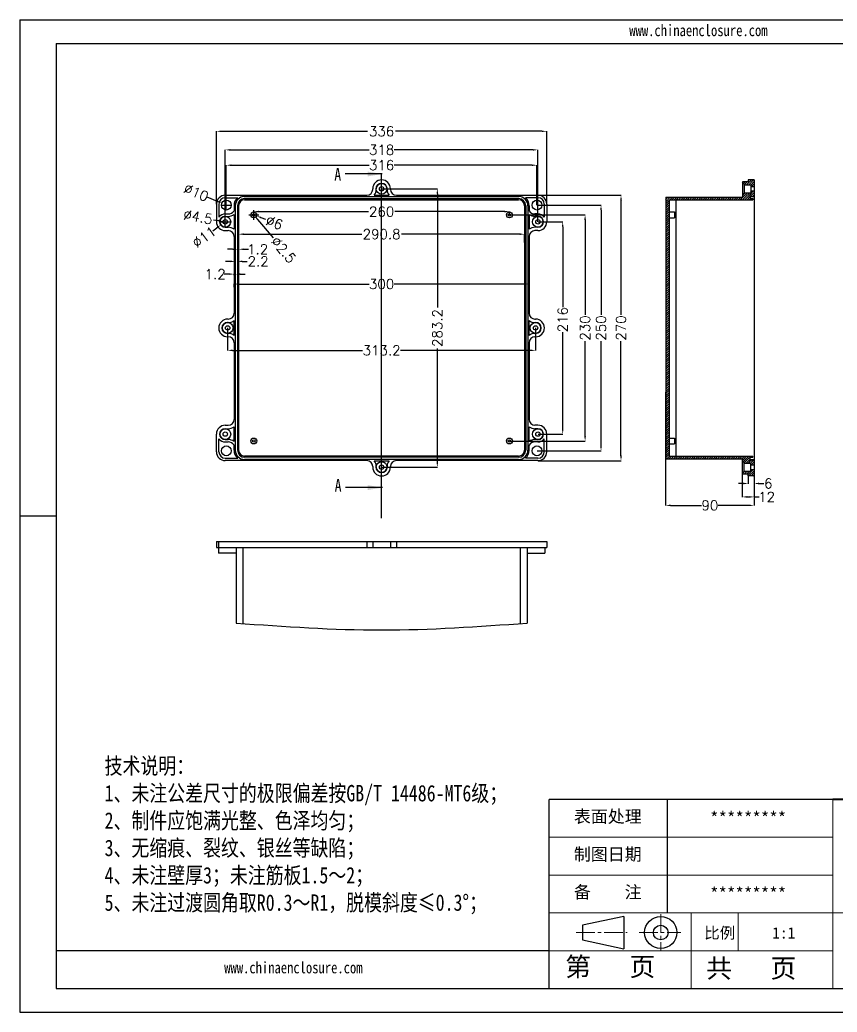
# Model space of a CAD drawing. Header units: inches. Extents: x -910 to 1772, y 1101 to 2111.
# Drawn here: x 345 to 1176, y 1101 to 2111 of the extents above; entities that cross this region are included whole.
import ezdxf

# ---------------------------------------------------------------- set-up
doc = ezdxf.new("R2010")
doc.units = ezdxf.units.IN
doc.linetypes.add('CENTER2', pattern=[28.575, 19.05, -3.175, 3.175, -3.175])
doc.layers.add('文字', color=81, linetype='Continuous')
for name, color, linetype, lineweight in [('粗实线', 7, 'Continuous', 30), ('细实线', 3, 'Continuous', 9), ('细点划线', 2, 'CENTER2', 9)]:
    doc.layers.add(name, color=color, linetype=linetype, lineweight=lineweight)
doc.styles.get("Standard").update_dxf_attribs({"font": 'txt', "bigfont": 'gbcbig.shx'})
doc.styles.add('宋体', font='', dxfattribs={"width": 0.8, "height": 3.5})
doc.styles.get('宋体').set_extended_font_data('SimSun')
doc.dimstyles.new('10', dxfattribs={"dimtxt": 10, "dimasz": 5, "dimexe": 0.18, "dimexo": 0.0625, "dimgap": 1, "dimtad": 0, "dimzin": 9, "dimdsep": 46, "dimtxsty": 'Standard', "dimcen": 5, "dimclrd": 3, "dimclre": 3, "dimadec": 0, "dimazin": 2, "dimtfac": 1, "dimtofl": 0, "dimtmove": 0, "dimatfit": 3, "dimfxl": 0, "dimtolj": 1, "dimtzin": 0, "dimarcsym": 0})
doc.dimstyles.new('25', dxfattribs={"dimtxt": 25, "dimasz": 15, "dimexe": 0.18, "dimexo": 0.0625, "dimgap": 5, "dimtad": 0, "dimzin": 12, "dimdsep": 46, "dimtxsty": 'Standard', "dimcen": 5, "dimadec": 0, "dimazin": 0, "dimtfac": 1, "dimtofl": 0, "dimtmove": 0, "dimatfit": 3, "dimfxl": 0, "dimtolj": 1, "dimtzin": 0, "dimarcsym": 0})
pattern_1 = [(45, (27.7559, 0), (-1.122532, 1.122532), [])]

# ---------------------------------------------------------------- blocks, each defined once
blk = doc.blocks.new('*D100')
at = {"color": 3, "lineweight": -2, "transparency": 16777216}
for p, q in [((544.5, 1923.2), (544.5, 1997.4)), ((549.5, 1997.2), (698.2, 1997.2)), ((875.5, 1997.2), (726.8, 1997.2)), ((880.5, 1923.2), (880.5, 1997.4))]:
    blk.add_line(p, q, dxfattribs=at)
at = {"color": 3, "transparency": 16777216}
for points in [[(549.5, 1998), (549.5, 1996.4), (544.5, 1997.2)], [(875.5, 1998), (875.5, 1996.4), (880.5, 1997.2)]]:
    blk.add_solid(points, dxfattribs=at)
at = {"layer": 'Defpoints', "color": 0, "transparency": 16777216}
for p in [(880.5, 1997.2), (544.5, 1923.1), (880.5, 1923.1)]:
    blk.add_point(p, dxfattribs=at)
at = {"color": 0, "transparency": 16777216, "insert": (712.5, 1997.2), "char_height": 10, "attachment_point": 5}
blk.add_mtext('\\A1;336', dxfattribs=at)
blk = doc.blocks.new('*D101')
at = {"color": 3, "lineweight": -2, "transparency": 16777216}
for p, q in [((554.5, 1922.2), (554.5, 1962.9)), ((559.5, 1962.7), (699.8, 1962.7)), ((865.5, 1962.7), (725.2, 1962.7)), ((870.5, 1922.2), (870.5, 1962.9))]:
    blk.add_line(p, q, dxfattribs=at)
at = {"color": 3, "transparency": 16777216}
for points in [[(559.5, 1963.5), (559.5, 1961.9), (554.5, 1962.7)], [(865.5, 1963.5), (865.5, 1961.9), (870.5, 1962.7)]]:
    blk.add_solid(points, dxfattribs=at)
at = {"layer": 'Defpoints', "color": 0, "transparency": 16777216}
for p in [(870.5, 1962.7), (554.5, 1922.1), (870.5, 1922.1)]:
    blk.add_point(p, dxfattribs=at)
at = {"color": 0, "transparency": 16777216, "insert": (712.5, 1962.7), "char_height": 10, "attachment_point": 5}
blk.add_mtext('\\A1;316', dxfattribs=at)
blk = doc.blocks.new('*D102')
at = {"color": 3, "lineweight": -2, "transparency": 16777216}
for p, q in [((553.5, 1905.2), (553.5, 1978.5)), ((558.5, 1978.3), (699.8, 1978.3)), ((866.5, 1978.3), (725.2, 1978.3)), ((871.5, 1905.2), (871.5, 1978.5))]:
    blk.add_line(p, q, dxfattribs=at)
at = {"color": 3, "transparency": 16777216}
for points in [[(558.5, 1979.1), (558.5, 1977.5), (553.5, 1978.3)], [(866.5, 1979.1), (866.5, 1977.5), (871.5, 1978.3)]]:
    blk.add_solid(points, dxfattribs=at)
at = {"layer": 'Defpoints', "color": 0, "transparency": 16777216}
for p in [(553.5, 1978.3), (553.5, 1905.1), (871.5, 1905.1)]:
    blk.add_point(p, dxfattribs=at)
at = {"color": 0, "transparency": 16777216, "insert": (712.5, 1978.3), "char_height": 10, "attachment_point": 5}
blk.add_mtext('\\A1;318', dxfattribs=at)
blk = doc.blocks.new('*D103')
at = {"color": 3, "lineweight": -2, "transparency": 16777216}
for p, q in [((582.5, 1912.2), (582.5, 1915.7)), ((587.5, 1915.5), (699, 1915.5)), ((837.5, 1915.5), (726, 1915.5)), ((842.5, 1912.2), (842.5, 1915.7))]:
    blk.add_line(p, q, dxfattribs=at)
at = {"color": 3, "transparency": 16777216}
for points in [[(587.5, 1916.4), (587.5, 1914.7), (582.5, 1915.5)], [(837.5, 1916.4), (837.5, 1914.7), (842.5, 1915.5)]]:
    blk.add_solid(points, dxfattribs=at)
at = {"layer": 'Defpoints', "color": 0, "transparency": 16777216}
for p in [(582.5, 1912.1), (842.5, 1915.5), (842.5, 1912.1)]:
    blk.add_point(p, dxfattribs=at)
at = {"color": 0, "transparency": 16777216, "insert": (712.5, 1915.5), "char_height": 10, "attachment_point": 5}
blk.add_mtext('\\A1;260', dxfattribs=at)
blk = doc.blocks.new('*D104')
at = {"color": 3, "lineweight": -2, "transparency": 16777216}
for p, q in [((567.1, 1879.4), (567.1, 1892.7)), ((572.1, 1892.5), (692.3, 1892.5)), ((852.9, 1892.5), (732.7, 1892.5)), ((857.9, 1884.2), (857.9, 1892.7))]:
    blk.add_line(p, q, dxfattribs=at)
at = {"color": 3, "transparency": 16777216}
for points in [[(572.1, 1893.4), (572.1, 1891.7), (567.1, 1892.5)], [(852.9, 1893.4), (852.9, 1891.7), (857.9, 1892.5)]]:
    blk.add_solid(points, dxfattribs=at)
at = {"layer": 'Defpoints', "color": 0, "transparency": 16777216}
for p in [(567.1, 1892.5), (567.1, 1879.4), (857.9, 1884.1)]:
    blk.add_point(p, dxfattribs=at)
at = {"color": 0, "transparency": 16777216, "insert": (712.5, 1892.5), "char_height": 10, "attachment_point": 5}
blk.add_mtext('\\A1;290.8', dxfattribs=at)
blk = doc.blocks.new('*D105')
at = {"color": 3, "lineweight": -2, "transparency": 16777216}
for p, q in [((560.9, 1877.2), (555.9, 1877.2)), ((565.9, 1876.9), (565.9, 1877.4)), ((567.1, 1876.9), (567.1, 1877.4)), ((572.1, 1877.2), (577.1, 1877.2))]:
    blk.add_line(p, q, dxfattribs=at)
at = {"color": 3, "transparency": 16777216}
for points in [[(560.9, 1878), (560.9, 1876.4), (565.9, 1877.2)], [(572.1, 1878), (572.1, 1876.4), (567.1, 1877.2)]]:
    blk.add_solid(points, dxfattribs=at)
at = {"layer": 'Defpoints', "color": 0, "transparency": 16777216}
for p in [(565.9, 1876.9), (567.1, 1877.2), (567.1, 1876.9)]:
    blk.add_point(p, dxfattribs=at)
at = {"color": 0, "transparency": 16777216, "insert": (586.4, 1877.2), "char_height": 10, "attachment_point": 5}
blk.add_mtext('\\A1;1.2', dxfattribs=at)
blk = doc.blocks.new('*D107')
at = {"color": 3, "lineweight": -2, "transparency": 16777216}
for p, q in [((558.7, 1864.9), (553.7, 1864.9)), ((563.7, 1864.9), (563.7, 1864.7)), ((565.9, 1864.9), (565.9, 1864.7)), ((570.9, 1864.9), (575.9, 1864.9))]:
    blk.add_line(p, q, dxfattribs=at)
at = {"color": 3, "transparency": 16777216}
for points in [[(558.7, 1865.7), (558.7, 1864), (563.7, 1864.9)], [(570.9, 1865.7), (570.9, 1864), (565.9, 1864.9)]]:
    blk.add_solid(points, dxfattribs=at)
at = {"layer": 'Defpoints', "color": 0, "transparency": 16777216}
for p in [(563.7, 1865), (565.9, 1865), (565.9, 1864.9)]:
    blk.add_point(p, dxfattribs=at)
at = {"color": 0, "transparency": 16777216, "insert": (586.9, 1864.9), "char_height": 10, "attachment_point": 5}
blk.add_mtext('\\A1;2.2', dxfattribs=at)
blk = doc.blocks.new('*D108')
at = {"color": 3, "lineweight": -2, "transparency": 16777216}
for p, q in [((557.5, 1851.9), (552.5, 1851.9)), ((562.5, 1851), (562.5, 1852.1)), ((563.7, 1851), (563.7, 1852.1)), ((568.7, 1851.9), (573.7, 1851.9))]:
    blk.add_line(p, q, dxfattribs=at)
at = {"color": 3, "transparency": 16777216}
for points in [[(557.5, 1852.7), (557.5, 1851.1), (562.5, 1851.9)], [(568.7, 1852.7), (568.7, 1851.1), (563.7, 1851.9)]]:
    blk.add_solid(points, dxfattribs=at)
at = {"layer": 'Defpoints', "color": 0, "transparency": 16777216}
for p in [(562.5, 1851.9), (562.5, 1851), (563.7, 1851)]:
    blk.add_point(p, dxfattribs=at)
at = {"color": 0, "transparency": 16777216, "insert": (543.2, 1851.9), "char_height": 10, "attachment_point": 5}
blk.add_mtext('\\A1;1.2', dxfattribs=at)
blk = doc.blocks.new('*D109')
at = {"color": 3, "lineweight": -2, "transparency": 16777216}
for p, q in [((562.5, 1838.7), (562.5, 1842)), ((567.5, 1841.8), (699.8, 1841.8)), ((857.5, 1841.8), (725.2, 1841.8)), ((862.5, 1838.7), (862.5, 1842))]:
    blk.add_line(p, q, dxfattribs=at)
at = {"color": 3, "transparency": 16777216}
for points in [[(567.5, 1842.6), (567.5, 1840.9), (562.5, 1841.8)], [(857.5, 1842.6), (857.5, 1840.9), (862.5, 1841.8)]]:
    blk.add_solid(points, dxfattribs=at)
at = {"layer": 'Defpoints', "color": 0, "transparency": 16777216}
for p in [(562.5, 1838.6), (862.5, 1841.8), (862.5, 1838.6)]:
    blk.add_point(p, dxfattribs=at)
at = {"color": 0, "transparency": 16777216, "insert": (712.5, 1841.8), "char_height": 10, "attachment_point": 5}
blk.add_mtext('\\A1;300', dxfattribs=at)
blk = doc.blocks.new('*D110')
at = {"color": 3, "lineweight": -2, "transparency": 16777216}
for p, q in [((555.9, 1797.1), (555.9, 1774.2)), ((869.1, 1797.1), (869.1, 1774.2)), ((560.9, 1774.3), (693.2, 1774.3)), ((864.1, 1774.3), (731.8, 1774.3))]:
    blk.add_line(p, q, dxfattribs=at)
at = {"color": 3, "transparency": 16777216}
for points in [[(560.9, 1775.2), (560.9, 1773.5), (555.9, 1774.3)], [(864.1, 1775.2), (864.1, 1773.5), (869.1, 1774.3)]]:
    blk.add_solid(points, dxfattribs=at)
at = {"layer": 'Defpoints', "color": 0, "transparency": 16777216}
for p in [(555.9, 1797.1), (869.1, 1797.1), (555.9, 1774.3)]:
    blk.add_point(p, dxfattribs=at)
at = {"color": 0, "transparency": 16777216, "insert": (712.5, 1774.3), "char_height": 10, "attachment_point": 5}
blk.add_mtext('\\A1;313.2', dxfattribs=at)
blk = doc.blocks.new('*D111')
at = {"color": 3, "lineweight": -2, "transparency": 16777216}
for p, q in [((712.6, 1938.7), (769.3, 1938.7)), ((769.2, 1933.7), (769.2, 1818.1)), ((769.2, 1660.5), (769.2, 1776.1)), ((712.6, 1655.5), (769.3, 1655.5))]:
    blk.add_line(p, q, dxfattribs=at)
at = {"color": 3, "transparency": 16777216}
for points in [[(768.3, 1933.7), (770, 1933.7), (769.2, 1938.7)], [(768.3, 1660.5), (770, 1660.5), (769.2, 1655.5)]]:
    blk.add_solid(points, dxfattribs=at)
at = {"layer": 'Defpoints', "color": 0, "transparency": 16777216}
for p in [(712.5, 1938.7), (712.5, 1655.5), (769.2, 1655.5)]:
    blk.add_point(p, dxfattribs=at)
at = {"color": 0, "transparency": 16777216, "insert": (769.2, 1797.1), "char_height": 10, "attachment_point": 5, "rotation": 90}
blk.add_mtext('\\A1;283.2', dxfattribs=at)
blk = doc.blocks.new('*D112')
at = {"color": 3, "lineweight": -2, "transparency": 16777216}
for p, q in [((870.1, 1932.1), (956.2, 1932.1)), ((956, 1927.1), (956, 1810.6)), ((956, 1667.1), (956, 1783.6)), ((871.6, 1662.1), (956.2, 1662.1))]:
    blk.add_line(p, q, dxfattribs=at)
at = {"color": 3, "transparency": 16777216}
for points in [[(955.2, 1927.1), (956.9, 1927.1), (956, 1932.1)], [(955.2, 1667.1), (956.9, 1667.1), (956, 1662.1)]]:
    blk.add_solid(points, dxfattribs=at)
at = {"layer": 'Defpoints', "color": 0, "transparency": 16777216}
for p in [(870, 1932.1), (956, 1932.1), (871.5, 1662.1)]:
    blk.add_point(p, dxfattribs=at)
at = {"color": 0, "transparency": 16777216, "insert": (956, 1797.1), "char_height": 10, "attachment_point": 5, "rotation": 90}
blk.add_mtext('\\A1;270', dxfattribs=at)
blk = doc.blocks.new('*D113')
at = {"color": 3, "lineweight": -2, "transparency": 16777216}
for p, q in [((871.6, 1905.1), (896.9, 1905.1)), ((896.7, 1900.1), (896.7, 1818.3)), ((896.7, 1694.1), (896.7, 1793)), ((871.6, 1689.1), (896.9, 1689.1))]:
    blk.add_line(p, q, dxfattribs=at)
at = {"color": 3, "transparency": 16777216}
for points in [[(895.9, 1900.1), (897.5, 1900.1), (896.7, 1905.1)], [(895.9, 1694.1), (897.5, 1694.1), (896.7, 1689.1)]]:
    blk.add_solid(points, dxfattribs=at)
at = {"layer": 'Defpoints', "color": 0, "transparency": 16777216}
for p in [(871.5, 1905.1), (896.7, 1905.1), (871.5, 1689.1)]:
    blk.add_point(p, dxfattribs=at)
at = {"color": 0, "transparency": 16777216, "insert": (896.7, 1805.6), "char_height": 10, "attachment_point": 5, "rotation": 90}
blk.add_mtext('\\A1;216', dxfattribs=at)
blk = doc.blocks.new('*D114')
at = {"color": 3, "lineweight": -2, "transparency": 16777216}
for p, q in [((842.6, 1912.1), (919.6, 1912.1)), ((919.5, 1907.1), (919.5, 1810.6)), ((919.5, 1687.1), (919.5, 1783.6)), ((842.6, 1682.1), (919.6, 1682.1))]:
    blk.add_line(p, q, dxfattribs=at)
at = {"color": 3, "transparency": 16777216}
for points in [[(918.6, 1907.1), (920.3, 1907.1), (919.5, 1912.1)], [(918.6, 1687.1), (920.3, 1687.1), (919.5, 1682.1)]]:
    blk.add_solid(points, dxfattribs=at)
at = {"layer": 'Defpoints', "color": 0, "transparency": 16777216}
for p in [(842.5, 1912.1), (842.5, 1682.1), (919.5, 1682.1)]:
    blk.add_point(p, dxfattribs=at)
at = {"color": 0, "transparency": 16777216, "insert": (919.5, 1797.1), "char_height": 10, "attachment_point": 5, "rotation": 90}
blk.add_mtext('\\A1;230', dxfattribs=at)
blk = doc.blocks.new('*D115')
at = {"color": 3, "lineweight": -2, "transparency": 16777216}
for p, q in [((870.6, 1922.1), (935.8, 1922.1)), ((935.7, 1917.1), (935.7, 1810.6)), ((935.7, 1677.1), (935.7, 1783.6)), ((870.6, 1672.1), (935.8, 1672.1))]:
    blk.add_line(p, q, dxfattribs=at)
at = {"color": 3, "transparency": 16777216}
for points in [[(934.8, 1917.1), (936.5, 1917.1), (935.7, 1922.1)], [(934.8, 1677.1), (936.5, 1677.1), (935.7, 1672.1)]]:
    blk.add_solid(points, dxfattribs=at)
at = {"layer": 'Defpoints', "color": 0, "transparency": 16777216}
for p in [(870.5, 1922.1), (870.5, 1672.1), (935.7, 1672.1)]:
    blk.add_point(p, dxfattribs=at)
at = {"color": 0, "transparency": 16777216, "insert": (935.7, 1797.1), "char_height": 10, "attachment_point": 5, "rotation": 90}
blk.add_mtext('\\A1;250', dxfattribs=at)
blk = doc.blocks.new('*D116')
at = {"color": 3, "lineweight": -2, "transparency": 16777216}
for p, q in [((1001.4, 1731.9), (1001.4, 1616.4)), ((1091.4, 1731.9), (1091.4, 1616.4)), ((1006.4, 1616.6), (1037.9, 1616.6)), ((1086.4, 1616.6), (1054.9, 1616.6))]:
    blk.add_line(p, q, dxfattribs=at)
at = {"color": 3, "transparency": 16777216}
for points in [[(1006.4, 1617.4), (1006.4, 1615.8), (1001.4, 1616.6)], [(1086.4, 1617.4), (1086.4, 1615.8), (1091.4, 1616.6)]]:
    blk.add_solid(points, dxfattribs=at)
at = {"layer": 'Defpoints', "color": 0, "transparency": 16777216}
for p in [(1001.4, 1732), (1091.4, 1732), (1091.4, 1616.6)]:
    blk.add_point(p, dxfattribs=at)
at = {"color": 0, "transparency": 16777216, "insert": (1046.4, 1616.6), "char_height": 10, "attachment_point": 5}
blk.add_mtext('\\A1;90', dxfattribs=at)
blk = doc.blocks.new('*D117')
at = {"color": 3, "lineweight": -2, "transparency": 16777216}
for p, q in [((1085.4, 1646.5), (1085.4, 1638.7)), ((1091.4, 1648.3), (1091.4, 1638.7)), ((1080.4, 1638.9), (1075.4, 1638.9)), ((1096.4, 1638.9), (1101.4, 1638.9))]:
    blk.add_line(p, q, dxfattribs=at)
at = {"color": 3, "transparency": 16777216}
for points in [[(1080.4, 1639.7), (1080.4, 1638), (1085.4, 1638.9)], [(1096.4, 1639.7), (1096.4, 1638), (1091.4, 1638.9)]]:
    blk.add_solid(points, dxfattribs=at)
at = {"layer": 'Defpoints', "color": 0, "transparency": 16777216}
for p in [(1085.4, 1646.5), (1091.4, 1648.4), (1091.4, 1638.9)]:
    blk.add_point(p, dxfattribs=at)
at = {"color": 0, "transparency": 16777216, "insert": (1105.8, 1638.9), "char_height": 10, "attachment_point": 5}
blk.add_mtext('\\A1;6', dxfattribs=at)
blk = doc.blocks.new('*D118')
at = {"color": 3, "lineweight": -2, "transparency": 16777216}
for p, q in [((1079.4, 1652.1), (1079.4, 1625.1)), ((1091.4, 1635.5), (1091.4, 1625.1)), ((1084.4, 1625.2), (1086.4, 1625.2)), ((1091.4, 1625.2), (1096.4, 1625.2))]:
    blk.add_line(p, q, dxfattribs=at)
at = {"color": 3, "transparency": 16777216}
for points in [[(1084.4, 1626.1), (1084.4, 1624.4), (1079.4, 1625.2)], [(1086.4, 1626.1), (1086.4, 1624.4), (1091.4, 1625.2)]]:
    blk.add_solid(points, dxfattribs=at)
at = {"layer": 'Defpoints', "color": 0, "transparency": 16777216}
for p in [(1079.4, 1652.2), (1091.4, 1635.6), (1091.4, 1625.2)]:
    blk.add_point(p, dxfattribs=at)
at = {"color": 0, "transparency": 16777216, "insert": (1104.1, 1625.2), "char_height": 10, "attachment_point": 5}
blk.add_mtext('\\A1;12', dxfattribs=at)
blk = doc.blocks.new('*D119')
at = {"color": 3, "lineweight": -2, "transparency": 16777216}
for p, q in [((577.5, 1912.1), (587.5, 1912.1)), ((582.5, 1907.1), (582.5, 1917.1)), ((594.7, 1907.6), (590, 1909.3))]:
    blk.add_line(p, q, dxfattribs=at)
at = {"color": 3, "transparency": 16777216}
blk.add_solid([(590.3, 1910.1), (589.7, 1908.6), (585.3, 1911.1)], dxfattribs=at)
at = {"layer": 'Defpoints', "color": 0, "transparency": 16777216}
for p in [(579.7, 1913.2), (585.3, 1911.1)]:
    blk.add_point(p, dxfattribs=at)
at = {"color": 0, "transparency": 16777216, "insert": (603.4, 1904.3), "char_height": 10, "attachment_point": 5, "rotation": 339.5844}
blk.add_mtext('\\A1;∅6', dxfattribs=at)
blk = doc.blocks.new('*D120')
at = {"color": 3, "lineweight": -2, "transparency": 16777216}
for p, q in [((577.5, 1912.1), (587.5, 1912.1)), ((582.5, 1907.1), (582.5, 1917.1)), ((602.4, 1888.8), (586.5, 1907.4))]:
    blk.add_line(p, q, dxfattribs=at)
at = {"color": 3, "transparency": 16777216}
blk.add_solid([(587.2, 1907.9), (585.9, 1906.8), (583.3, 1911.2)], dxfattribs=at)
at = {"layer": 'Defpoints', "color": 0, "transparency": 16777216}
for p in [(581.7, 1913.1), (583.3, 1911.2)]:
    blk.add_point(p, dxfattribs=at)
at = {"color": 0, "transparency": 16777216, "insert": (612.7, 1876.6), "char_height": 10, "attachment_point": 5, "rotation": 310.388}
blk.add_mtext('\\A1;∅2.5', dxfattribs=at)
blk = doc.blocks.new('*D121')
at = {"color": 3, "lineweight": -2, "transparency": 16777216}
for p, q in [((553.5, 1900.1), (553.5, 1910.1)), ((541.4, 1907.3), (546.4, 1906.4)), ((548.5, 1905.1), (558.5, 1905.1))]:
    blk.add_line(p, q, dxfattribs=at)
at = {"color": 3, "transparency": 16777216}
blk.add_solid([(546.5, 1907.2), (546.2, 1905.6), (551.3, 1905.5)], dxfattribs=at)
at = {"layer": 'Defpoints', "color": 0, "transparency": 16777216}
for p in [(551.3, 1905.5), (555.7, 1904.7)]:
    blk.add_point(p, dxfattribs=at)
at = {"color": 0, "transparency": 16777216, "insert": (525.7, 1910.1), "char_height": 10, "attachment_point": 5, "rotation": 349.7756}
blk.add_mtext('\\A1;∅4.5', dxfattribs=at)
blk = doc.blocks.new('*D122')
at = {"color": 3, "lineweight": -2, "transparency": 16777216}
for p, q in [((553.5, 1900.1), (553.5, 1910.1)), ((540.9, 1896), (545, 1899)), ((548.5, 1905.1), (558.5, 1905.1))]:
    blk.add_line(p, q, dxfattribs=at)
at = {"color": 3, "transparency": 16777216}
blk.add_solid([(544.5, 1899.7), (545.5, 1898.3), (549, 1901.9)], dxfattribs=at)
at = {"layer": 'Defpoints', "color": 0, "transparency": 16777216}
for p in [(558, 1908.4), (549, 1901.9)]:
    blk.add_point(p, dxfattribs=at)
at = {"color": 0, "transparency": 16777216, "insert": (532, 1889.6), "char_height": 10, "attachment_point": 5, "rotation": 35.8774}
blk.add_mtext('\\A1;∅11', dxfattribs=at)
blk = doc.blocks.new('*D123')
at = {"color": 3, "lineweight": -2, "transparency": 16777216}
for p, q in [((534.8, 1930.4), (545.3, 1926)), ((549.5, 1922.1), (559.5, 1922.1)), ((554.5, 1917.1), (554.5, 1927.1))]:
    blk.add_line(p, q, dxfattribs=at)
at = {"color": 3, "transparency": 16777216}
blk.add_solid([(545.6, 1926.8), (545, 1925.2), (549.9, 1924.1)], dxfattribs=at)
at = {"layer": 'Defpoints', "color": 0, "transparency": 16777216}
for p in [(549.9, 1924.1), (559.1, 1920.2)]:
    blk.add_point(p, dxfattribs=at)
at = {"color": 0, "transparency": 16777216, "insert": (523.9, 1935), "char_height": 10, "attachment_point": 5, "rotation": 337.1868}
blk.add_mtext('\\A1;∅10', dxfattribs=at)

msp = doc.modelspace()

# ---------------------------------------------------------------- hatches: boundary and pattern name
h = msp.add_hatch()
h.set_pattern_fill('ANSI31', color=4, scale=0.5)
h.set_pattern_definition(pattern_1)
h.paths.add_polyline_path([(1085.445, 1664.128), (1079.445, 1664.128), (1079.445, 1660.528), (1081.445, 1660.528), (1081.445, 1659.528), (1087.945, 1659.528), (1087.945, 1657.778), (1091.445, 1657.778), (1091.445, 1662.128), (1085.445, 1662.128)])
h.paths.add_polyline_path([(1091.445, 1653.278), (1087.945, 1653.278), (1087.945, 1651.528), (1081.445, 1651.528), (1081.445, 1650.528), (1079.445, 1650.528), (1079.445, 1648.528), (1085.445, 1648.528), (1085.445, 1646.528), (1091.445, 1646.528)])
h.paths.add_polyline_path([(1091.445, 1947.728), (1085.445, 1947.728), (1085.445, 1945.728), (1079.445, 1945.728), (1079.445, 1943.728), (1081.445, 1943.728), (1081.445, 1942.728), (1087.945, 1942.728), (1087.945, 1940.978), (1091.445, 1940.978)])
h.paths.add_polyline_path([(1091.445, 1936.478), (1087.945, 1936.478), (1087.945, 1934.728), (1081.445, 1934.728), (1081.445, 1933.728), (1079.445, 1933.728), (1079.445, 1930.128), (1085.445, 1930.128), (1085.445, 1932.128), (1091.445, 1932.128)])
h = msp.add_hatch()
h.set_pattern_fill('ANSI31', color=4, scale=0.5)
h.set_pattern_definition(pattern_1)
h.paths.add_polyline_path([(1087.445, 1665.528), (1089.945, 1665.528), (1089.945, 1666.728), (1004.945, 1666.728), (1004.945, 1927.528), (1089.945, 1927.528), (1089.945, 1928.728), (1087.445, 1928.728), (1087.445, 1930.928), (1091.445, 1930.928), (1091.445, 1932.128), (1085.445, 1932.128), (1085.445, 1930.128), (1001.445, 1930.128), (1001.445, 1886.128), (1001.645, 1886.128), (1001.645, 1811.128), (1001.445, 1664.128), (1085.445, 1664.128), (1085.445, 1662.128), (1091.445, 1662.128), (1091.445, 1663.328), (1087.445, 1663.328)])

# ---------------------------------------------------------------- linework, layer by layer
for p, q in [((344.535, 2110.604), (1772.388, 2110.604)), ((344.535, 2110.604), (344.535, 1101.011)), ((381.482, 2086.566), (1748.35, 2086.566)), ((381.482, 2086.566), (381.482, 1125.049)), ((703.499, 1938.128), (703.499, 1938.728)), ((706.999, 1938.128), (706.999, 1938.728)), ((717.999, 1938.728), (717.999, 1938.128)), ((721.499, 1938.728), (721.499, 1938.128)), ((1085.445, 1945.728), (1079.445, 1945.728)), ((1079.445, 1945.728), (1079.445, 1930.128)), ((1081.445, 1943.728), (1079.445, 1943.728)), ((1081.445, 1943.728), (1081.445, 1933.728)), ((1081.445, 1942.728), (1087.945, 1942.728)), ((1091.445, 1947.728), (1085.445, 1947.728)), ((1085.445, 1947.728), (1085.445, 1945.728)), ((1087.945, 1942.728), (1087.945, 1934.728)), ((1087.945, 1940.978), (1091.445, 1940.978)), ((1091.445, 1947.728), (1091.445, 1646.528)), ((553.499, 1932.128), (697.499, 1932.128)), ((553.499, 1929.628), (566.107, 1929.628)), ((573.099, 1930.928), (851.899, 1930.928)), ((573.099, 1928.728), (851.899, 1928.728)), ((704.945, 1932.228), (720.053, 1932.228)), ((727.499, 1932.128), (871.499, 1932.128)), ((871.499, 1929.628), (858.89, 1929.628)), ((868.479, 1932.128), (871.499, 1932.128)), ((1001.445, 1930.128), (1001.445, 1664.128)), ((1001.445, 1930.128), (1079.445, 1930.128)), ((1081.445, 1933.728), (1079.445, 1933.728)), ((1081.445, 1934.728), (1087.945, 1934.728)), ((1087.445, 1930.928), (1087.445, 1928.728)), ((1087.445, 1930.928), (1091.445, 1930.928)), ((1087.445, 1930.928), (1091.445, 1930.928)), ((1087.445, 1928.728), (1089.945, 1928.728)), ((1087.445, 1928.728), (1089.945, 1928.728)), ((1087.945, 1936.478), (1091.445, 1936.478)), ((1089.945, 1928.728), (1089.945, 1927.528)), ((544.499, 1923.128), (544.499, 1905.128)), ((546.999, 1923.128), (546.999, 1909.792)), ((562.399, 1921.528), (562.399, 1916.362)), ((563.699, 1921.528), (563.699, 1672.728)), ((565.899, 1921.528), (565.899, 1672.728)), ((567.099, 1921.528), (567.099, 1672.728)), ((573.099, 1927.528), (851.899, 1927.528)), ((857.899, 1921.528), (857.899, 1672.728)), ((859.099, 1921.528), (859.099, 1672.728)), ((861.299, 1921.528), (861.299, 1672.728)), ((862.599, 1921.528), (862.599, 1916.362)), ((877.999, 1923.128), (877.999, 1909.792)), ((880.499, 1923.128), (880.499, 1905.128)), ((1004.945, 1927.528), (1004.945, 1666.728)), ((1004.945, 1927.528), (1089.945, 1927.528)), ((1011.935, 1927.528), (1011.935, 1666.728)), ((553.499, 1913.128), (556.499, 1913.128)), ((553.499, 1910.628), (556.499, 1910.628)), ((562.399, 1912.683), (562.399, 1897.574)), ((862.599, 1912.683), (862.599, 1897.574)), ((871.499, 1913.128), (868.499, 1913.128)), ((871.499, 1910.628), (868.499, 1910.628)), ((1004.945, 1915.128), (1010.445, 1915.128)), ((1004.945, 1909.128), (1010.445, 1909.128)), ((1010.445, 1915.128), (1010.445, 1909.128)), ((553.499, 1899.628), (556.499, 1899.628)), ((871.499, 1899.628), (868.499, 1899.628)), ((553.499, 1896.128), (556.499, 1896.128)), ((562.499, 1890.128), (562.499, 1812.128)), ((862.499, 1890.128), (862.499, 1812.128)), ((871.499, 1896.128), (868.499, 1896.128)), ((1001.645, 1886.128), (1001.445, 1886.128)), ((1001.645, 1886.128), (1001.645, 1811.128)), ((1001.645, 1811.128), (1001.445, 1811.128)), ((556.499, 1806.128), (555.899, 1806.128)), ((556.499, 1802.628), (555.899, 1802.628)), ((556.499, 1802.628), (555.899, 1802.628)), ((562.399, 1804.683), (562.399, 1789.574)), ((562.399, 1789.574), (562.399, 1804.683)), ((862.599, 1789.574), (862.599, 1804.683)), ((868.499, 1806.128), (869.099, 1806.128)), ((868.499, 1802.628), (869.099, 1802.628)), ((868.499, 1802.628), (869.099, 1802.628)), ((556.499, 1791.628), (555.899, 1791.628)), ((556.499, 1791.628), (555.899, 1791.628)), ((556.499, 1788.128), (555.899, 1788.128)), ((868.499, 1791.628), (869.099, 1791.628)), ((868.499, 1791.628), (869.099, 1791.628)), ((868.499, 1788.128), (869.099, 1788.128)), ((562.499, 1782.128), (562.499, 1704.128)), ((862.499, 1782.128), (862.499, 1704.128)), ((553.499, 1698.128), (556.499, 1698.128)), ((562.399, 1681.574), (562.399, 1696.683)), ((862.599, 1681.574), (862.599, 1696.683)), ((871.499, 1698.128), (868.499, 1698.128)), ((544.499, 1671.128), (544.499, 1689.128)), ((553.499, 1694.628), (556.499, 1694.628)), ((871.499, 1694.628), (868.499, 1694.628)), ((880.499, 1671.128), (880.499, 1689.128)), ((546.999, 1671.128), (546.999, 1684.465)), ((553.499, 1683.628), (556.499, 1683.628)), ((553.499, 1681.128), (556.499, 1681.128)), ((562.399, 1672.728), (562.399, 1677.895)), ((862.599, 1672.728), (862.599, 1677.895)), ((871.499, 1683.628), (868.499, 1683.628)), ((871.499, 1681.128), (868.499, 1681.128)), ((877.999, 1671.128), (877.999, 1684.465)), ((1004.945, 1685.128), (1010.445, 1685.128)), ((1004.945, 1679.128), (1010.445, 1679.128)), ((1010.445, 1685.128), (1010.445, 1679.128)), ((851.899, 1666.728), (573.099, 1666.728)), ((1004.945, 1666.728), (1089.945, 1666.728)), ((1089.945, 1665.528), (1089.945, 1666.728)), ((553.499, 1664.628), (566.107, 1664.628)), ((697.499, 1662.128), (553.499, 1662.128)), ((851.899, 1665.528), (573.099, 1665.528)), ((851.899, 1663.328), (573.099, 1663.328)), ((703.499, 1656.128), (703.499, 1655.528)), ((704.945, 1662.028), (720.053, 1662.028)), ((706.999, 1656.128), (706.999, 1655.528)), ((711.999, 1661.028), (711.999, 1662.028)), ((712.999, 1661.028), (712.999, 1662.028)), ((717.999, 1655.528), (717.999, 1656.128)), ((721.499, 1655.528), (721.499, 1656.128)), ((721.499, 1656.128), (721.499, 1655.528)), ((871.499, 1662.128), (727.499, 1662.128)), ((871.499, 1664.628), (858.89, 1664.628)), ((1001.445, 1664.128), (1079.445, 1664.128)), ((1079.445, 1648.528), (1079.445, 1664.128)), ((1081.445, 1660.528), (1079.445, 1660.528)), ((1081.445, 1650.528), (1081.445, 1660.528)), ((1081.445, 1659.528), (1087.945, 1659.528)), ((1087.445, 1663.328), (1087.445, 1665.528)), ((1087.445, 1665.528), (1089.945, 1665.528)), ((1087.445, 1665.528), (1089.945, 1665.528)), ((1087.445, 1663.328), (1091.445, 1663.328)), ((1087.445, 1663.328), (1091.445, 1663.328)), ((1087.945, 1651.528), (1087.945, 1659.528)), ((1087.945, 1657.778), (1091.445, 1657.778)), ((1081.445, 1650.528), (1079.445, 1650.528)), ((1085.445, 1648.528), (1079.445, 1648.528)), ((1081.445, 1651.528), (1087.945, 1651.528)), ((1085.445, 1646.528), (1085.445, 1648.528)), ((1091.445, 1646.528), (1085.445, 1646.528)), ((1087.945, 1653.278), (1091.445, 1653.278)), ((381.482, 1605.807), (344.535, 1605.807)), ((544.499, 1579.874), (544.499, 1573.874)), ((544.499, 1579.874), (880.499, 1579.874)), ((546.499, 1579.874), (546.499, 1573.874)), ((697.499, 1579.874), (697.499, 1573.874)), ((703.499, 1579.874), (703.499, 1573.874)), ((721.499, 1579.874), (721.499, 1573.874)), ((727.499, 1579.874), (727.499, 1573.874)), ((880.499, 1579.874), (880.499, 1573.874)), ((344.535, 1568.415), (344.535, 1101.011)), ((544.499, 1573.874), (880.499, 1573.874)), ((546.499, 1573.874), (546.499, 1567.874)), ((564.499, 1567.874), (546.499, 1567.874)), ((564.499, 1573.874), (564.499, 1496.874)), ((571.499, 1573.874), (571.499, 1496.377)), ((853.499, 1573.874), (853.499, 1496.377)), ((860.499, 1573.874), (860.499, 1496.874)), ((860.499, 1567.874), (878.499, 1567.874)), ((878.499, 1573.874), (878.499, 1567.874)), ((1171.44, 1317.352), (882.984, 1317.352)), ((882.984, 1125.049), (882.984, 1317.352)), ((1003.174, 1201.97), (1003.174, 1317.352)), ((882.984, 1163.51), (381.482, 1163.51)), ((381.482, 1125.049), (1748.35, 1125.049)), ((344.535, 1101.011), (1772.388, 1101.011)), ((344.535, 1101.011), (1005.578, 1101.011))]:
    msp.add_line(p, q)
at = {"color": 1}
msp.add_line((712.499, 1603.77), (712.499, 1953.77), dxfattribs=at)
for centre, radius in [((712.499, 1938.728), 5.5), ((712.499, 1938.728), 2.25), ((554.499, 1922.128), 5), ((870.499, 1922.128), 5), ((553.499, 1905.128), 5.5), ((582.499, 1912.128), 3), ((582.499, 1912.128), 1.25), ((842.499, 1912.128), 3), ((842.499, 1912.128), 1.25), ((871.499, 1905.128), 5.5), ((553.499, 1905.128), 2.25), ((871.499, 1905.128), 2.25), ((555.899, 1797.128), 5.5), ((555.899, 1797.128), 2.25), ((869.099, 1797.128), 5.5), ((869.099, 1797.128), 2.25), ((553.499, 1689.128), 5.5), ((553.499, 1689.128), 2.25), ((871.499, 1689.128), 5.5), ((871.499, 1689.128), 2.25), ((554.499, 1672.128), 5), ((582.499, 1682.128), 3), ((582.499, 1682.128), 1.25), ((842.499, 1682.128), 3), ((842.499, 1682.128), 1.25), ((870.499, 1672.128), 5), ((712.499, 1655.528), 5.5), ((712.499, 1655.528), 2.25)]:
    msp.add_circle(centre, radius)
for centre, radius, start, end in [((712.499, 1938.728), 9, 0, 180), ((712.499, 1938.728), 5.5, 0, 180), ((553.499, 1923.128), 9, 90, 180), ((553.499, 1923.128), 6.5, 90, 180), ((573.099, 1921.528), 10.7, 130.798747, 180), ((573.099, 1921.528), 9.4, 90, 180), ((573.099, 1921.528), 7.2, 90, 180), ((697.499, 1938.128), 6, 270, 0), ((697.499, 1938.128), 9.5, 321.606956, 0), ((727.499, 1938.128), 9.5, 180, 218.393044), ((727.499, 1938.128), 6, 180, 270), ((851.899, 1921.528), 9.4, 0, 90), ((851.899, 1921.528), 7.2, 0, 90), ((851.899, 1921.528), 10.7, 0, 49.201253), ((871.499, 1923.128), 9, 0, 90), ((871.499, 1923.128), 6.5, 0, 90), ((573.099, 1921.528), 6, 90, 180), ((851.899, 1921.528), 6, 0, 90), ((553.499, 1905.128), 8, 90, 144.340912), ((553.499, 1905.128), 5.5, 90, 270), ((556.499, 1920.128), 7, 270, 327.443068), ((556.499, 1920.128), 9.5, 270, 308.393044), ((868.499, 1920.128), 7, 212.556932, 270), ((868.499, 1920.128), 9.5, 231.606956, 270), ((871.499, 1905.128), 8, 35.659088, 90), ((871.499, 1905.128), 5.5, 270, 90), ((553.499, 1905.128), 9, 180, 270), ((556.499, 1890.128), 9.5, 51.606956, 90), ((868.499, 1890.128), 9.5, 90, 128.393044), ((871.499, 1905.128), 9, 270, 0), ((556.499, 1890.128), 6, 0, 90), ((868.499, 1890.128), 6, 90, 180), ((556.499, 1812.128), 6, 270, 0), ((868.499, 1812.128), 6, 180, 270), ((555.899, 1797.128), 9, 90, 270), ((555.899, 1797.128), 5.5, 90, 270), ((555.899, 1797.128), 5.5, 90, 270), ((556.499, 1812.128), 9.5, 270, 308.393044), ((868.499, 1812.128), 9.5, 231.606956, 270), ((869.099, 1797.128), 9, 270, 90), ((869.099, 1797.128), 5.5, 270, 90), ((869.099, 1797.128), 5.5, 270, 90), ((556.499, 1782.128), 9.5, 51.606956, 90), ((556.499, 1782.128), 6, 0, 90), ((868.499, 1782.128), 6, 90, 180), ((868.499, 1782.128), 9.5, 90, 128.393044), ((553.499, 1689.128), 9, 90, 180), ((556.499, 1704.128), 6, 270, 0), ((556.499, 1704.128), 9.5, 270, 308.393044), ((868.499, 1704.128), 6, 180, 270), ((868.499, 1704.128), 9.5, 231.606956, 270), ((871.499, 1689.128), 9, 0, 90), ((553.499, 1689.128), 5.5, 90, 270), ((871.499, 1689.128), 5.5, 270, 90), ((553.499, 1689.128), 8, 215.659088, 270), ((556.499, 1674.128), 9.5, 51.606956, 90), ((556.499, 1674.128), 7, 32.556932, 90), ((868.499, 1674.128), 9.5, 90, 128.393044), ((868.499, 1674.128), 7, 90, 147.443068), ((871.499, 1689.128), 8, 270, 324.340912), ((553.499, 1671.128), 9, 180, 270), ((553.499, 1671.128), 6.5, 180, 270), ((573.099, 1672.728), 10.7, 180, 229.201253), ((573.099, 1672.728), 9.4, 180, 270), ((573.099, 1672.728), 7.2, 180, 270), ((573.099, 1672.728), 6, 180, 270), ((851.899, 1672.728), 6, 270, 0), ((851.899, 1672.728), 7.2, 270, 0), ((851.899, 1672.728), 9.4, 270, 0), ((851.899, 1672.728), 10.7, 310.798747, 0), ((871.499, 1671.128), 9, 270, 0), ((871.499, 1671.128), 6.5, 270, 0), ((697.499, 1656.128), 6, 0, 90), ((697.499, 1656.128), 9.5, 0, 38.393044), ((727.499, 1656.128), 9.5, 141.606956, 180), ((727.499, 1656.128), 6, 90, 180), ((712.499, 1655.528), 9, 180, 0), ((712.499, 1655.528), 5.5, 180, 0)]:
    msp.add_arc(centre, radius, start, end)
msp.add_spline([(564.499, 1496.874), (712.499, 1489.874), (860.499, 1496.874)], degree=3)
at = {"layer": '粗实线', "color": 7, "lineweight": 40}
msp.add_line((1748.35, 1317.352), (1171.44, 1317.352), dxfattribs=at)
at = {"layer": '粗实线', "color": 7}
for p, q in [((958.997, 1198.372), (916.973, 1189.465)), ((958.997, 1198.372), (958.997, 1165.437)), ((916.973, 1189.465), (916.973, 1174.603)), ((916.973, 1174.603), (958.997, 1165.437))]:
    msp.add_line(p, q, dxfattribs=at)
for radius in [16.338, 7.431]:
    msp.add_circle((996.398, 1182.034), radius, dxfattribs=at)
at = {"layer": '细实线', "color": 7}
for p, q in [((1171.44, 1317.352), (1171.44, 1125.049)), ((1171.44, 1278.892), (882.984, 1278.892)), ((1171.44, 1240.431), (882.984, 1240.431)), ((1748.35, 1201.97), (882.984, 1201.97)), ((1027.212, 1201.97), (1027.212, 1125.049)), ((1075.288, 1201.97), (1075.288, 1163.51)), ((1171.44, 1163.51), (882.984, 1163.51))]:
    msp.add_line(p, q, dxfattribs=at)
at = {"layer": '细点划线', "color": 7}
for p, q in [((996.398, 1200.841), (996.398, 1163.51)), ((910.273, 1182.034), (962.216, 1182.034)), ((974.548, 1182.034), (1016.775, 1182.034))]:
    msp.add_line(p, q, dxfattribs=at)

# ---------------------------------------------------------------- texts
at = {"char_height": 12.64845, "width": 7188.74792, "attachment_point": 1}
for s, insert in [('{\\fSimHei|b0|i0|c134|p49;表面处理}', (908.068, 1306.437)), ('{\\fSimHei|b0|i0|c134|p49;*********}', (1046.602, 1304.811)), ('{\\fSimHei|b0|i0|c134|p49;制图日期}', (908.068, 1267.977)), ('{\\fSimHei|b0|i0|c134|p49;备    注}', (908.068, 1229.516)), ('{\\fSimHei|b0|i0|c134|p49;*********}', (1046.602, 1227.89))]:
    msp.add_mtext(s, dxfattribs=dict(at, insert=insert))
at = {"layer": '文字', "color": 0, "attachment_point": 1, "style": '宋体'}
for s, insert, char_height, width in [('www.chinaenclosure.com', (964.408, 2105.758), 11.75188, 206.46917), ('{\\H1.111x;A}', (664.392, 1959.807), 11.5382, 133.39461), ('{\\H1.111x;A}', (664.772, 1643.386), 11.5382, 133.39461), ('{\\H1.111x;技术说明：\\P1、未注公差尺寸的极限偏差按GB/T 14486-MT6级；\\P2、制件应饱满光整、色泽均匀；\\P3、无缩痕、裂纹、银丝等缺陷；\\P4、未注壁厚3；未注筋板1.5～2；\\P5、未注过渡圆角取R0.3～R1，脱模斜度≤0.3%%D；}', (430.743, 1359.974), 15.0237, 547.21376), ('www.chinaenclosure.com', (552.398, 1152.255), 11.75188, 206.46917)]:
    msp.add_mtext(s, dxfattribs=dict(at, insert=insert, char_height=char_height, width=width))
at = {"layer": '细实线', "color": 7, "attachment_point": 1}
for s, insert, char_height, width in [('{\\fSimSun|b0|i0|c134|p54;比例}', (1040.673, 1187.405), 11.5382, 50.64913), ('{\\fSimSun|b0|i0|c134|p54;1:1}', (1109.783, 1187.405), 11.5382, 50.64913), ('{\\fSimSun|b0|i0|c134|p54;第   页}', (899.166, 1156.899), 19.23034, 144.22756), ('{\\fSimSun|b0|i0|c134|p54; 共   页}', (1029.565, 1155.265), 19.23034, 144.22756)]:
    msp.add_mtext(s, dxfattribs=dict(at, insert=insert, char_height=char_height, width=width))

# ---------------------------------------------------------------- dimensions: what is measured, and where the dimension line sits
for base, p1, p2, picture, middle in [((880.499, 1997.188), (544.499, 1923.128), (880.499, 1923.128), '*D100', (712.499, 1997.188)), ((553.499, 1978.304), (871.499, 1905.128), (553.499, 1905.128), '*D102', (712.499, 1978.304)), ((870.499, 1962.702), (554.499, 1922.128), (870.499, 1922.128), '*D101', (712.499, 1962.702)), ((1091.445, 1616.593), (1001.445, 1731.967), (1091.445, 1731.967), '*D116', (1046.445, 1616.593))]:
    dim = msp.add_linear_dim(base=base, p1=p1, p2=p2, dimstyle='10')
    dim.commit()
    dim.dimension.update_dxf_attribs({"geometry": picture, "text_midpoint": middle, "dimtype": 160})
for p1, p2, picture, middle in [((559.108, 1920.19), (549.89, 1924.067), '*D123', (523.851, 1935.02)), ((581.689, 1913.081), (583.309, 1911.176), '*D120', (612.725, 1876.597))]:
    dim = msp.add_diameter_dim_2p(p1=p1, p2=p2, dimstyle='10')
    dim.commit()
    dim.dimension.update_dxf_attribs({"geometry": picture, "text_midpoint": middle, "dimtype": 163})
for base, p1, p2, picture, middle in [((769.163, 1655.528), (712.499, 1938.728), (712.499, 1655.528), '*D111', (769.163, 1797.128)), ((935.66, 1672.128), (870.499, 1922.128), (870.499, 1672.128), '*D115', (935.66, 1797.128))]:
    dim = msp.add_linear_dim(base=base, p1=p1, p2=p2, angle=90, dimstyle='10')
    dim.commit()
    dim.dimension.update_dxf_attribs({"geometry": picture, "text_midpoint": middle})
for base, p1, p2, picture, middle in [((956.041, 1932.128), (871.499, 1662.128), (869.989, 1932.128), '*D112', (956.041, 1797.128)), ((919.461, 1682.128), (842.499, 1912.128), (842.499, 1682.128), '*D114', (919.461, 1797.128)), ((896.712, 1905.128), (871.499, 1689.128), (871.499, 1905.128), '*D113', (896.712, 1805.628))]:
    dim = msp.add_linear_dim(base=base, p1=p1, p2=p2, angle=90, dimstyle='10')
    dim.commit()
    dim.dimension.update_dxf_attribs({"geometry": picture, "text_midpoint": middle, "dimtype": 160})
for p1, p2, picture, middle in [((555.713, 1904.729), (551.285, 1905.528), '*D121', (525.697, 1910.143)), ((557.955, 1908.352), (549.042, 1901.905), '*D122', (532.027, 1889.598)), ((579.687, 1913.175), (585.31, 1911.082), '*D119', (603.429, 1904.338))]:
    dim = msp.add_diameter_dim_2p(p1=p1, p2=p2, dimstyle='10')
    dim.commit()
    dim.dimension.update_dxf_attribs({"geometry": picture, "text_midpoint": middle})
for base, p1, p2, picture, middle in [((842.499, 1915.544), (582.499, 1912.128), (842.499, 1912.128), '*D103', (712.499, 1915.544)), ((567.099, 1892.541), (857.899, 1884.106), (567.099, 1879.374), '*D104', (712.499, 1892.541)), ((567.099, 1877.202), (565.899, 1876.852), (567.099, 1876.852), '*D105', (586.432, 1877.202)), ((565.899, 1864.873), (563.699, 1864.981), (565.899, 1864.981), '*D107', (586.899, 1864.873)), ((562.499, 1851.906), (563.699, 1850.952), (562.499, 1850.952), '*D108', (543.165, 1851.906)), ((862.499, 1841.78), (562.499, 1838.642), (862.499, 1838.642), '*D109', (712.499, 1841.78)), ((555.899, 1774.345), (869.099, 1797.128), (555.899, 1797.128), '*D110', (712.499, 1774.345)), ((1091.445, 1638.878), (1085.445, 1646.528), (1091.445, 1648.364), '*D117', (1105.779, 1638.878)), ((1091.445, 1625.235), (1079.445, 1652.199), (1091.445, 1635.612), '*D118', (1104.112, 1625.235))]:
    dim = msp.add_linear_dim(base=base, p1=p1, p2=p2, dimstyle='10')
    dim.commit()
    dim.dimension.update_dxf_attribs({"geometry": picture, "text_midpoint": middle})

# ---------------------------------------------------------------- leaders
for points in [[(713.174, 1953.769), (675.414, 1953.769)], [(713.427, 1634.676), (675.668, 1634.676)]]:
    msp.add_leader(points, dimstyle='25', override={"dimgap": 5, "dimtad": 0})

doc.saveas('drawing.dxf')
